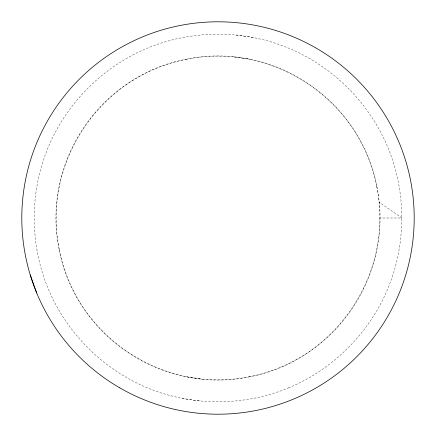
<?xml version="1.0" encoding="UTF-8"?>
<svg xmlns="http://www.w3.org/2000/svg" width="436" height="436" viewBox="0 0 436 436"><rect width="100%" height="100%" fill="white"/><g stroke="black" fill="none" stroke-linecap="round" stroke-linejoin="round"><path stroke-width="0.33" stroke-dasharray="2.18 1.64" d="M376.753 186.423C395.054 271.944 335.589 360.937 249.577 376.753M288.387 387.936C332.957 369.461 369.456 332.962 387.936 288.392C406.385 243.811 406.39 192.194 387.936 147.613C369.461 103.043 332.962 66.539 288.392 48.064C243.811 29.615 192.194 29.615 147.613 48.064C103.043 66.539 66.539 103.038 48.064 147.608C29.615 192.189 29.615 243.806 48.064 288.387C66.539 332.957 103.038 369.456 147.608 387.936C192.189 406.385 243.806 406.39 288.387 387.936M186.423 59.247C100.411 75.063 40.946 164.056 59.247 249.577M186.423 59.247C271.939 40.946 360.937 100.411 376.753 186.423M249.572 376.753C164.056 395.054 75.063 335.584 59.247 249.572M379.865 218.005A161.865 161.865 0 0 1 137.062 358.179A161.865 161.865 0 0 1 137.073 77.821A161.865 161.865 0 0 1 379.865 218.005L401.938 218.005L379.086 202.141M236.029 34.951L253.888 37.6M182.117 398.4L199.971 401.049M233.865 56.914L249.583 59.247M186.417 376.753L202.13 379.086"/><path stroke-width="0.65" d="M30.248 274.953L36.733 293.085M119.9 387.915A196.2 196.2 0 0 0 414.2 218A196.2 196.2 0 0 0 119.9 48.085A196.2 196.2 0 0 0 119.9 387.915"/></g></svg>
